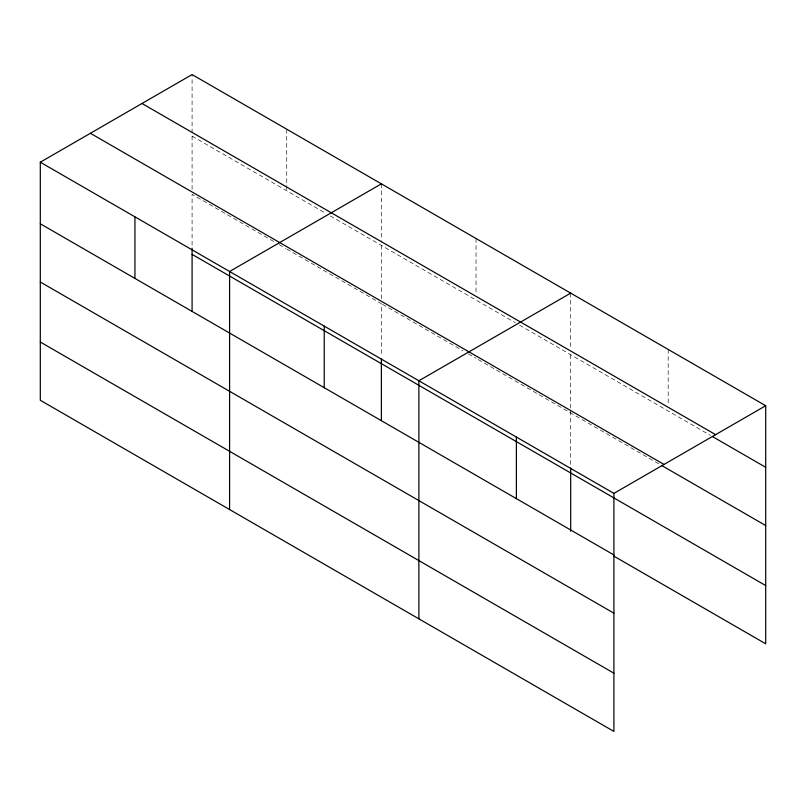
<?xml version="1.0" encoding="UTF-8"?>
<svg xmlns="http://www.w3.org/2000/svg" width="806" height="806" viewBox="0 0 806 806"><rect width="100%" height="100%" fill="white"/><g stroke="black" fill="none" stroke-linecap="round" stroke-linejoin="round"><path stroke-width="0.6" stroke-dasharray="4.03 3.02" d="M192.09 189.42L192.09 74.565M381.379 298.704L381.379 241.649M570.678 354.711L570.678 466.704M192.09 136.133L325.906 213.389M330.259 215.907L515.195 322.672M519.548 325.191L710.439 435.401M273.687 241.488L192.09 194.377L192.09 246.888M279.128 244.621L285.646 248.389M286.735 249.024L381.379 303.661L381.379 356.171M382.467 304.295L462.976 350.771M468.417 353.915L476.034 358.307M478.2 359.567L659.52 464.246M668.184 349.431L668.184 404.723M570.678 293.142L570.678 348.424M476.034 238.495L476.034 293.787M381.379 183.849L381.379 240.4M286.735 129.212L286.735 190.78"/><path stroke-width="1.21" d="M40.3 162.208L613.91 493.373L613.91 731.435L40.3 400.27L40.3 162.208L192.09 74.565L765.7 405.73L765.7 643.793L614.011 556.221M381.379 183.849L229.589 271.491L229.589 509.553M570.678 293.142L418.878 380.775L418.878 618.837M613.91 493.373L765.7 405.73M141.997 103.49L715.607 434.656M712.605 436.651L765.7 467.309M90.393 133.282L664.003 464.447M661.686 465.495L765.7 525.552M192.09 254.384L765.7 585.559M40.3 223.776L613.91 554.941M40.3 282.019L613.91 613.185M40.3 342.026L613.91 673.191M570.678 467.954L570.678 531.194M516.394 437.074L516.394 498.642M381.379 358.67L381.379 420.672M324.234 326.128L324.234 387.706M192.09 248.137L192.09 311.388M134.945 216.844L134.945 278.413"/></g></svg>
